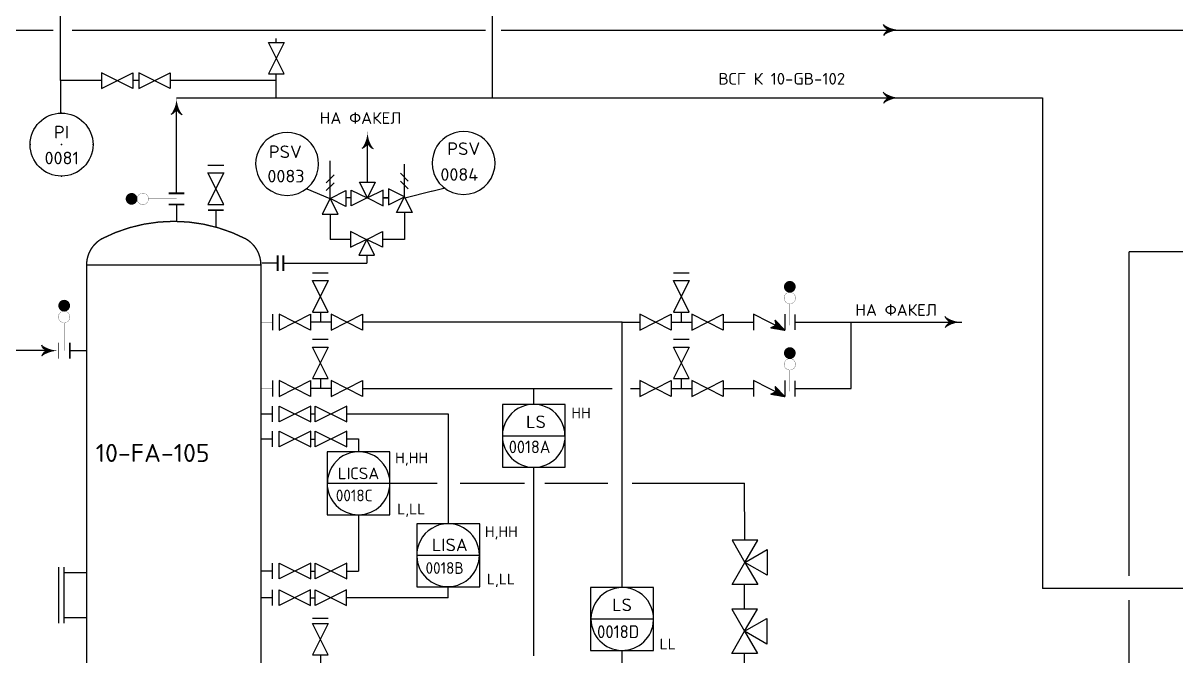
# Model space of a CAD drawing. Extents: x 230 to 652, y 120 to 276.
# Drawn here: x 239.59 to 252.41, y 133.96 to 140.99 of the extents above; entities that cross this region are included whole.
import ezdxf
from ezdxf.enums import TextEntityAlignment as Align

# ---------------------------------------------------------------- set-up
doc = ezdxf.new("R2010")
doc.units = 0
doc.header["$MEASUREMENT"] = 0
doc.linetypes.add('DASH', pattern=[0.15625, 0.09375, -0.0625])
doc.linetypes.add('SDASH', pattern=[0.09375, 0.046875, -0.046875])
doc.layers.get('0').update_dxf_attribs({"linetype": 'CONTINUOUS'})
for name, color, linetype in [('IN-ATTRIBS', 7, 'CONTINUOUS'), ('IN-INSTRUMENT', 7, 'SDASH'), ('IN-MIN-PROC', 7, 'CONTINUOUS')]:
    doc.layers.add(name, color=color, linetype=linetype)
doc.styles.add('ATTRIBS', font='SIMPLEX', dxfattribs={"width": 0.8, "height": 0.125})
doc.styles.add('NARROW', font='simplex', dxfattribs={"width": 0.75, "height": 0.1})
doc.styles.add('S1', font='SIMPLEX.shx')
doc.styles.add('SIMPLEX', font='SIMPLEX')

# ---------------------------------------------------------------- blocks, each defined once
blk = doc.blocks.new('BUBTEXT')
at = {"layer": 'IN-ATTRIBS'}
for p in [(0, 0.25), (-0.25, 0), (0, 0), (0.25, 0), (0, -0.25)]:
    blk.add_point(p, dxfattribs=at)
at = {"layer": 'IN-ATTRIBS', "flags": 1}
for tag, style, width, p in [('IDNUM', 'ATTRIBS', 0.8, (0.0087, 0.5838)), ('DWGNO', 'ATTRIBS', 0.8, (0.0029, 0.4474)), ('FILENO', 'ATTRIBS', 0.8, (-0.003, 0.3111)), ('LOC', 'ATTRIBS', 0.8, (-0.0799, -0.422)), ('SIG', 'ATTRIBS', 0.8, (-0.0872, -0.5633)), ('INSTALL', 'ATTRIBS', 0.8, (-0.0872, -0.6994)), ('SERV', 'ATTRIBS', 0.8, (-0.0834, -0.8376)), ('DATE', 'ATTRIBS', 0.8, (-0.0881, -0.9694)), ('DES', 'NARROW', 0.75, (-0.0866, -1.1017)), ('CSYS', 'NARROW', 0.75, (-0.0866, -1.2425))]:
    blk.add_attdef(tag, text='', height=0.1, dxfattribs=dict(at, style=style, width=width)).set_placement(p, align=Align.CENTER)
at = {"layer": 'IN-ATTRIBS', "style": 'ATTRIBS', "flags": 1}
blk.add_attdef('SYSCDI', text='', height=0.1, dxfattribs=at).set_placement((-0.3125, 0.3125), align=Align.RIGHT)
at = {"layer": 'IN-ATTRIBS', "style": 'S1'}
for tag, p in [('XT', (0.3241, 0.2568)), ('A1', (0.3233, 0.1153)), ('A2', (0.3233, -0.0347)), ('A3', (0.3233, -0.1847)), ('RES', (0.3233, -0.3422))]:
    blk.add_attdef(tag, p, '', height=0.1, dxfattribs=at)
at = {"layer": 'IN-ATTRIBS', "style": 'ATTRIBS'}
blk.add_attdef('SYSCDV', text='', height=0.1, dxfattribs=at).set_placement((-0.3125, 0.1411), align=Align.RIGHT)
at = {"layer": 'IN-ATTRIBS', "style": 'S1'}
for tag, p in [('INSTTYPE', (-0.0002, 0.0499)), ('TAGNUM', (0.0019, -0.1561)), ('MD', (0.4017, -0.5655)), ('SZ', (0.4017, -0.6963))]:
    blk.add_attdef(tag, text='', height=0.1, dxfattribs=at).set_placement(p, align=Align.CENTER)
blk = doc.blocks.new('SOLENOID')
at = {"linetype": 'Continuous'}
for points in [[(247.52, 134.72), (247.662, 134.966), (247.377, 134.966)], [(247.52, 134.72), (247.766, 134.862), (247.766, 134.577)], [(247.52, 134.72), (247.662, 134.473), (247.377, 134.473)]]:
    blk.add_lwpolyline(points, close=True, dxfattribs=at)

msp = doc.modelspace()

# ---------------------------------------------------------------- hatches: boundary and pattern name
h = msp.add_hatch()
h.set_pattern_fill('ANSI31', color=2, scale=0.0014, style=0)
h.set_pattern_definition([(45, (-496.36873882, 117.12578942), (-0.000123743686708, 0.000123743686708), [])])
edge = h.paths.add_edge_path()
edge.add_line((248.061, 137.582), (247.953, 137.692))
edge.add_line((247.906, 137.607), (248.059, 137.58))
edge.add_line((247.962, 137.631), (247.906, 137.607))
edge.add_line((247.953, 137.692), (247.962, 137.631))
h = msp.add_hatch()
h.set_pattern_fill('ANSI31', color=2, scale=0.0014, style=0)
h.set_pattern_definition([(45, (-496.36873882, 116.3882439), (-0.000123743686708, 0.000123743686708), [])])
edge = h.paths.add_edge_path()
edge.add_line((248.061, 136.845), (247.953, 136.955))
edge.add_line((247.906, 136.87), (248.059, 136.842))
edge.add_line((247.962, 136.893), (247.906, 136.87))
edge.add_line((247.953, 136.955), (247.962, 136.893))

# ---------------------------------------------------------------- linework, layer by layer
at = {"color": 5, "linetype": 'Continuous'}
for p, q in [((244.806, 145.415), (244.805, 140.165)), ((239.319, 140.915), (239.922, 140.915)), ((240.135, 140.915), (244.482, 140.915)), ((242.403, 140.78), (242.403, 140.822)), ((244.482, 140.915), (244.729, 140.915)), ((244.905, 140.915), (245.626, 140.915)), ((245.611, 140.915), (247.134, 140.915)), ((247.134, 140.915), (252.514, 140.915)), ((242.403, 140.165), (242.403, 140.43)), ((240.458, 140.355), (240.003, 140.356)), ((240.874, 140.355), (240.808, 140.355)), ((242.402, 140.355), (241.224, 140.355)), ((243.418, 139.234), (243.418, 139.663)), ((243.238, 139.051), (243.177, 139.051)), ((243.592, 139.051), (243.653, 139.051)), ((243.828, 138.887), (243.828, 138.589)), ((243.002, 138.869), (243.002, 138.589)), ((243.23, 138.589), (243.002, 138.589)), ((243.828, 138.589), (243.584, 138.589)), ((243.409, 138.414), (243.409, 138.325)), ((251.889, 134.848), (251.889, 138.453)), ((252.933, 138.453), (251.889, 138.453)), ((242.482, 138.325), (243.409, 138.325)), ((243.013, 137.67), (242.785, 137.67)), ((246.25, 137.67), (243.363, 137.67)), ((246.25, 137.67), (246.447, 137.67)), ((246.797, 137.67), (247.025, 137.67)), ((247.375, 137.67), (247.711, 137.67)), ((248.171, 137.669), (250.03, 137.67)), ((248.797, 136.931), (248.797, 137.669)), ((243.013, 136.932), (242.785, 136.932)), ((243.363, 136.932), (245.268, 136.932)), ((245.268, 136.932), (246.138, 136.932)), ((245.268, 136.756), (245.268, 136.932)), ((246.342, 136.932), (246.447, 136.932)), ((246.797, 136.933), (247.025, 136.933)), ((247.375, 136.932), (247.711, 136.932)), ((248.171, 136.932), (248.797, 136.932)), ((242.786, 136.649), (242.837, 136.649)), ((242.786, 136.37), (242.837, 136.37)), ((242.786, 134.902), (242.837, 134.902)), ((242.785, 134.607), (242.836, 134.607)), ((251.889, 128.988), (251.889, 134.578))]:
    msp.add_line(p, q, dxfattribs=at)
at = {"color": 7, "linetype": 'Continuous'}
for p, q in [((240.003, 140.355), (240.003, 141.847)), ((240.003, 140.355), (240.003, 139.992)), ((243.653, 139.051), (243.592, 139.051))]:
    msp.add_line(p, q, dxfattribs=at)
for p, q in [((240.633, 140.355), (240.633, 140.355)), ((241.05, 140.355), (241.049, 140.355)), ((243.318, 136.229), (243.318, 136.229)), ((243.668, 135.879), (244.194, 135.879)), ((244.449, 135.879), (245.166, 135.879)), ((245.389, 135.879), (246.091, 135.879)), ((246.362, 135.879), (247.613, 135.879)), ((247.613, 132.861), (247.613, 133.988))]:
    msp.add_line(p, q)
at = {"color": 3, "linetype": 'Continuous'}
for p, q in [((241.294, 140.165), (245.703, 140.165)), ((245.611, 140.165), (250.692, 140.165)), ((250.607, 140.165), (250.927, 140.165)), ((250.927, 140.165), (250.927, 134.71)), ((241.294, 139.103), (241.294, 140.04)), ((239.857, 137.353), (237.463, 137.353)), ((251.438, 134.71), (250.927, 134.71)), ((252.806, 134.71), (251.438, 134.71))]:
    msp.add_line(p, q, dxfattribs=at)
at = {"color": 2}
for p, q in [((241.644, 139.415), (241.819, 139.415)), ((243.002, 139.044), (243.002, 139.463)), ((243.828, 139.062), (243.828, 139.425)), ((242.959, 139.219), (243.046, 139.307)), ((243.872, 139.237), (243.784, 139.325)), ((242.959, 139.132), (243.046, 139.219)), ((243.238, 139.138), (243.413, 139.051)), ((243.238, 138.963), (243.238, 139.138)), ((243.417, 139.051), (243.33, 139.226)), ((243.33, 139.226), (243.505, 139.226)), ((243.505, 139.226), (243.417, 139.051)), ((243.592, 139.138), (243.417, 139.051)), ((243.592, 138.963), (243.592, 139.138)), ((243.653, 139.15), (243.653, 138.975)), ((243.828, 139.062), (243.653, 139.15)), ((243.872, 139.15), (243.784, 139.237)), ((243.002, 139.044), (242.915, 138.869)), ((243.002, 139.044), (243.177, 139.132)), ((243.09, 138.869), (243.002, 139.044)), ((243.177, 138.957), (243.002, 139.044)), ((243.177, 139.132), (243.177, 138.957)), ((243.413, 139.051), (243.238, 138.963)), ((243.417, 139.051), (243.592, 138.963)), ((243.653, 138.975), (243.828, 139.062)), ((243.741, 138.887), (243.828, 139.062)), ((243.828, 139.062), (243.916, 138.887)), ((243.916, 138.887), (243.741, 138.887)), ((242.915, 138.869), (243.09, 138.869)), ((243.405, 138.589), (243.23, 138.677)), ((243.23, 138.677), (243.23, 138.502)), ((243.409, 138.589), (243.584, 138.677)), ((243.584, 138.677), (243.584, 138.502)), ((243.23, 138.502), (243.405, 138.589)), ((243.409, 138.589), (243.322, 138.414)), ((243.584, 138.502), (243.409, 138.589)), ((243.497, 138.414), (243.409, 138.589)), ((243.322, 138.414), (243.497, 138.414)), ((242.807, 138.218), (242.982, 138.218)), ((246.82, 138.218), (246.995, 138.218)), ((242.435, 137.582), (242.785, 137.757)), ((242.785, 137.582), (242.435, 137.757)), ((242.435, 137.757), (242.435, 137.582)), ((242.785, 137.757), (242.785, 137.582)), ((242.895, 137.781), (242.895, 137.675)), ((246.797, 137.582), (246.447, 137.757)), ((246.447, 137.757), (246.447, 137.582)), ((246.447, 137.582), (246.797, 137.757)), ((246.797, 137.757), (246.797, 137.582)), ((246.907, 137.781), (246.907, 137.675)), ((247.711, 137.757), (247.711, 137.582)), ((248.061, 137.582), (247.711, 137.757)), ((248.061, 137.757), (248.061, 137.582)), ((248.171, 137.755), (248.171, 137.583)), ((248.171, 137.728), (248.171, 137.607)), ((247.962, 137.631), (247.906, 137.607)), ((247.906, 137.607), (248.059, 137.58)), ((247.953, 137.692), (247.962, 137.631)), ((248.061, 137.582), (247.953, 137.692)), ((242.807, 137.481), (242.982, 137.481)), ((246.82, 137.481), (246.995, 137.481)), ((242.435, 136.845), (242.785, 137.02)), ((242.785, 136.845), (242.435, 137.02)), ((242.435, 137.02), (242.435, 136.845)), ((242.785, 137.02), (242.785, 136.845)), ((242.895, 137.043), (242.895, 136.938)), ((246.797, 136.845), (246.447, 137.02)), ((246.447, 137.02), (246.447, 136.845)), ((246.447, 136.845), (246.797, 137.02)), ((246.797, 137.02), (246.797, 136.845)), ((246.907, 137.043), (246.907, 136.938)), ((248.061, 136.845), (247.711, 137.02)), ((247.711, 137.02), (247.711, 136.845)), ((248.061, 136.845), (247.953, 136.955)), ((247.953, 136.955), (247.962, 136.893)), ((248.061, 137.02), (248.061, 136.845)), ((248.171, 137.018), (248.171, 136.845)), ((248.171, 136.99), (248.171, 136.87)), ((247.962, 136.893), (247.906, 136.87)), ((247.906, 136.87), (248.059, 136.842)), ((242.436, 136.737), (242.786, 136.562)), ((242.436, 136.562), (242.436, 136.737)), ((242.786, 136.737), (242.436, 136.562)), ((242.786, 136.562), (242.786, 136.737)), ((243.187, 136.737), (242.837, 136.562)), ((242.837, 136.562), (242.837, 136.737)), ((242.837, 136.737), (243.187, 136.562)), ((243.187, 136.562), (243.187, 136.737)), ((242.436, 136.458), (242.786, 136.283)), ((242.436, 136.283), (242.436, 136.458)), ((242.786, 136.458), (242.436, 136.283)), ((242.786, 136.283), (242.786, 136.458)), ((243.187, 136.458), (242.837, 136.283)), ((242.837, 136.283), (242.837, 136.458)), ((242.837, 136.458), (243.187, 136.283)), ((243.187, 136.283), (243.187, 136.458)), ((242.436, 134.99), (242.786, 134.815)), ((242.436, 134.815), (242.436, 134.99)), ((242.786, 134.99), (242.436, 134.815)), ((242.786, 134.815), (242.786, 134.99)), ((243.187, 134.99), (242.837, 134.815)), ((242.837, 134.815), (242.837, 134.99)), ((242.837, 134.99), (243.187, 134.815)), ((243.187, 134.815), (243.187, 134.99)), ((242.785, 134.695), (242.435, 134.52)), ((242.435, 134.52), (242.435, 134.695)), ((242.435, 134.695), (242.785, 134.52)), ((242.785, 134.52), (242.785, 134.695)), ((242.836, 134.695), (243.186, 134.52)), ((242.836, 134.52), (242.836, 134.695)), ((243.186, 134.695), (242.836, 134.52)), ((243.186, 134.52), (243.186, 134.695)), ((242.807, 134.381), (242.982, 134.381)), ((242.895, 133.971), (242.895, 133.866))]:
    msp.add_line(p, q, dxfattribs=at)
at = {"color": 6, "linetype": 'Continuous'}
for p, q in [((240.294, 138.306), (242.232, 138.306)), ((242.419, 138.325), (242.242, 138.325)), ((242.362, 137.757), (242.362, 137.582)), ((242.362, 137.02), (242.362, 136.845)), ((242.357, 136.737), (242.357, 136.562)), ((242.357, 136.458), (242.357, 136.283)), ((242.357, 134.99), (242.357, 134.815)), ((242.357, 134.695), (242.357, 134.52))]:
    msp.add_line(p, q, dxfattribs=at)
at = {"color": 5}
for p, q in [((246.25, 136.751), (246.25, 137.67)), ((246.25, 134.72), (246.25, 136.751)), ((243.187, 136.65), (244.316, 136.65)), ((244.316, 136.65), (244.316, 135.432)), ((243.187, 136.371), (243.318, 136.371)), ((243.318, 136.371), (243.318, 136.229)), ((245.268, 133.962), (245.268, 136.056)), ((243.318, 135.529), (243.318, 134.902)), ((243.187, 134.902), (243.318, 134.902)), ((244.316, 134.607), (244.316, 134.734)), ((244.316, 134.607), (243.186, 134.607)), ((246.25, 133.161), (246.25, 134.02))]:
    msp.add_line(p, q, dxfattribs=at)
at = {"linetype": 'Continuous'}
for p, q in [((244.918, 136.406), (245.618, 136.406)), ((242.968, 135.879), (243.668, 135.879)), ((247.616, 135.246), (247.613, 135.879)), ((243.966, 135.079), (244.666, 135.079)), ((247.613, 134.481), (247.613, 134.752)), ((245.9, 134.37), (246.6, 134.37))]:
    msp.add_line(p, q, dxfattribs=at)
at = {"color": 5, "linetype": 'Continuous'}
for points in [[(249.22, 140.917, -0.206864), (249.157, 140.98)], [(249.22, 140.917, 0.206864), (249.157, 140.855)], [(243.418, 139.663, -0.206864), (243.356, 139.601)], [(243.418, 139.663, 0.206864), (243.481, 139.601)], [(249.905, 137.67, -0.206864), (249.843, 137.732)], [(249.905, 137.67, 0.206864), (249.843, 137.607)], [(239.857, 137.353, -0.206864), (239.794, 137.415)], [(239.857, 137.353, 0.206864), (239.794, 137.29)]]:
    msp.add_lwpolyline(points, format="xyb", dxfattribs=at)
at = {"color": 2, "linetype": 'Continuous'}
for points in [[(242.491, 140.43), (242.316, 140.78), (242.491, 140.78), (242.316, 140.43)], [(240.458, 140.267), (240.808, 140.442), (240.808, 140.267), (240.458, 140.442)], [(240.874, 140.267), (241.224, 140.442), (241.224, 140.267), (240.874, 140.442)]]:
    msp.add_lwpolyline(points, close=True, dxfattribs=at)
at = {"color": 3, "linetype": 'Continuous'}
for points in [[(249.22, 140.164, -0.206864), (249.157, 140.226)], [(249.22, 140.164, 0.206864), (249.157, 140.101)], [(241.294, 140.04, -0.206864), (241.232, 139.978)], [(241.294, 140.04, 0.206864), (241.357, 139.978)]]:
    msp.add_lwpolyline(points, format="xyb", dxfattribs=at)
at = {"color": 2}
for points in [[(241.819, 138.978), (241.644, 139.328), (241.819, 139.328), (241.644, 138.978)], [(242.982, 137.781), (242.807, 138.131), (242.982, 138.131), (242.807, 137.781)], [(246.995, 137.781), (246.82, 138.131), (246.995, 138.131), (246.82, 137.781)], [(243.013, 137.582), (243.363, 137.757), (243.363, 137.582), (243.013, 137.757)], [(247.025, 137.582), (247.375, 137.757), (247.375, 137.582), (247.025, 137.757)], [(242.982, 137.043), (242.807, 137.393), (242.982, 137.393), (242.807, 137.043)], [(246.995, 137.043), (246.82, 137.393), (246.995, 137.393), (246.82, 137.043)], [(243.013, 136.845), (243.363, 137.02), (243.363, 136.845), (243.013, 137.02)], [(247.025, 136.845), (247.375, 137.02), (247.375, 136.845), (247.025, 137.02)], [(242.982, 133.971), (242.807, 134.321), (242.982, 134.321), (242.807, 133.971)]]:
    msp.add_lwpolyline(points, close=True, dxfattribs=at)
for points, const_width in [([(240.794, 139.008, 1), (240.794, 139.073, 1)], 0.065), ([(240.919, 138.977, 1), (240.919, 139.104, 1)], 0.0025), ([(248.083, 138.063, 1), (248.148, 138.063, 1)], 0.065), ([(248.052, 137.938, 1), (248.179, 137.938, 1)], 0.0025), ([(240.012, 137.853, 1), (240.077, 137.853, 1)], 0.065), ([(239.98, 137.728, 1), (240.108, 137.728, 1)], 0.0025), ([(248.083, 137.326, 1), (248.148, 137.326, 1)], 0.065), ([(248.052, 137.201, 1), (248.179, 137.201, 1)], 0.0025)]:
    msp.add_lwpolyline(points, format="xyb", close=True, dxfattribs=dict(at, const_width=const_width))
for points, const_width in [([(240.982, 139.04), (241.294, 139.04)], 0.005), ([(241.207, 139.103), (241.382, 139.103)], 0.021), ([(242.482, 138.412), (242.482, 138.237)], 0.021), ([(248.116, 137.876), (248.116, 137.636)], 0.005), ([(240.044, 137.665), (240.044, 137.353)], 0.005), ([(239.982, 137.265), (239.982, 137.44)], 0.007), ([(248.116, 137.138), (248.116, 136.899)], 0.005)]:
    msp.add_lwpolyline(points, dxfattribs=dict(at, const_width=const_width))
at = {"color": 6, "linetype": 'Continuous'}
for points, const_width in [([(241.207, 138.978), (241.382, 138.978)], 0.021), ([(241.294, 138.79), (241.294, 138.978)], 0.015), ([(241.644, 138.915), (241.819, 138.915)], 0.021), ([(241.732, 138.728), (241.732, 138.915)], 0.015), ([(242.419, 138.412), (242.419, 138.237)], 0.021), ([(242.357, 137.67), (242.232, 137.67)], 0.005), ([(240.107, 137.265), (240.107, 137.44)], 0.021), ([(240.294, 137.353), (240.107, 137.353)], 0.015), ([(242.362, 136.932), (242.232, 136.932)], 0.005), ([(242.233, 136.649), (242.357, 136.649)], 0.015), ([(242.233, 136.37), (242.357, 136.37)], 0.015), ([(239.982, 134.322), (239.982, 134.947)], 0.015), ([(240.044, 134.322), (240.044, 134.947)], 0.015), ([(242.233, 134.902), (242.357, 134.902)], 0.015), ([(240.294, 134.884), (240.044, 134.884)], 0.015), ([(242.233, 134.607), (242.357, 134.607)], 0.015), ([(240.294, 134.384), (240.044, 134.384)], 0.015)]:
    msp.add_lwpolyline(points, dxfattribs=dict(at, const_width=const_width))
at = {"color": 6, "linetype": 'Continuous', "const_width": 0.015}
msp.add_lwpolyline([(242.232, 138.306, 0.267949), (242.064, 138.596, 0.242718), (240.461, 138.596, 0.267949), (240.294, 138.306), (240.294, 133.15, 0.267949), (240.461, 132.86, 0.242718), (242.064, 132.86, 0.267949), (242.232, 133.15)], format="xyb", close=True, dxfattribs=at)
for points in [[(245.618, 136.352), (245.618, 136.756), (244.918, 136.756), (244.918, 136.352)], [(244.918, 136.352), (244.918, 136.056), (245.618, 136.056), (245.618, 136.352)], [(243.668, 135.825), (243.668, 136.229), (242.968, 136.229), (242.968, 135.825)], [(242.968, 135.825), (242.968, 135.529), (243.668, 135.529), (243.668, 135.825)], [(244.666, 135.025), (244.666, 135.429), (243.966, 135.429), (243.966, 135.025)], [(243.966, 135.025), (243.966, 134.729), (244.666, 134.729), (244.666, 135.025)], [(246.6, 134.316), (246.6, 134.72), (245.9, 134.72), (245.9, 134.316)], [(245.9, 134.316), (245.9, 134.02), (246.6, 134.02), (246.6, 134.316)]]:
    msp.add_lwpolyline(points)
at = {"linetype": 'Continuous'}
for points in [[(247.613, 134.235), (247.755, 134.481), (247.471, 134.481)], [(247.613, 134.235), (247.86, 134.377), (247.86, 134.092)], [(247.613, 134.235), (247.755, 133.988), (247.471, 133.988)]]:
    msp.add_lwpolyline(points, close=True, dxfattribs=at)
msp.add_circle((240.015, 139.643), 0.35)
for centre, radius, start, end in [((242.524, 139.429), 0.35, 351.1529, 188.8471), ((244.487, 139.439), 0.35, 351.1529, 188.8471), ((242.524, 139.429), 0.35, 188.8471, 351.1529), ((244.487, 139.439), 0.35, 188.8471, 351.1529), ((245.266, 136.408), 0.348, 359.6296, 180.3704), ((245.268, 136.406), 0.35, 180, 360), ((243.32, 135.881), 0.348, 359.6576, 180.3424), ((243.318, 135.879), 0.35, 180, 360), ((244.314, 135.081), 0.348, 359.6836, 182.4933), ((244.314, 135.078), 0.348, 181.9776, 0.1993), ((246.252, 134.372), 0.348, 357.5067, 180.3164), ((246.252, 134.369), 0.348, 179.8007, 358.0224)]:
    msp.add_arc(centre, radius, start, end)
at = {"color": 5, "linetype": 'Continuous'}
for points in [[(249.191, 140.959), (249.165, 140.964), (249.157, 140.98)], [(249.228, 140.941), (249.176, 140.949), (249.191, 140.959), (249.165, 140.964)], [(249.266, 140.929), (249.189, 140.936), (249.228, 140.941), (249.176, 140.949)], [(249.305, 140.921), (249.204, 140.925), (249.266, 140.929), (249.189, 140.936)], [(249.191, 140.876), (249.165, 140.871), (249.157, 140.855)], [(249.228, 140.893), (249.176, 140.886), (249.191, 140.876), (249.165, 140.871)], [(249.266, 140.906), (249.189, 140.899), (249.228, 140.893), (249.176, 140.886)], [(249.305, 140.914), (249.204, 140.909), (249.266, 140.906), (249.189, 140.899)], [(249.345, 140.917), (249.22, 140.917), (249.305, 140.921), (249.204, 140.925)], [(249.345, 140.917), (249.22, 140.917), (249.305, 140.914), (249.204, 140.909)], [(243.418, 139.788), (243.418, 139.663), (243.415, 139.748), (243.41, 139.647)], [(243.418, 139.788), (243.418, 139.663), (243.422, 139.748), (243.426, 139.647)], [(243.394, 139.671), (243.387, 139.619), (243.377, 139.635), (243.372, 139.609)], [(243.407, 139.709), (243.4, 139.632), (243.394, 139.671), (243.387, 139.619)], [(243.415, 139.748), (243.41, 139.647), (243.407, 139.709), (243.4, 139.632)], [(243.422, 139.748), (243.426, 139.647), (243.43, 139.709), (243.437, 139.632)], [(243.43, 139.709), (243.437, 139.632), (243.442, 139.671), (243.45, 139.619)], [(243.442, 139.671), (243.45, 139.619), (243.46, 139.635), (243.465, 139.609)], [(243.377, 139.635), (243.372, 139.609), (243.356, 139.601)], [(243.46, 139.635), (243.465, 139.609), (243.481, 139.601)], [(249.877, 137.711), (249.851, 137.716), (249.843, 137.732)], [(249.877, 137.628), (249.851, 137.623), (249.843, 137.607)], [(249.913, 137.694), (249.861, 137.701), (249.877, 137.711), (249.851, 137.716)], [(249.913, 137.646), (249.861, 137.638), (249.877, 137.628), (249.851, 137.623)], [(249.951, 137.681), (249.874, 137.688), (249.913, 137.694), (249.861, 137.701)], [(249.951, 137.658), (249.874, 137.651), (249.913, 137.646), (249.861, 137.638)], [(249.99, 137.673), (249.889, 137.678), (249.951, 137.681), (249.874, 137.688)], [(249.99, 137.666), (249.889, 137.662), (249.951, 137.658), (249.874, 137.651)], [(250.03, 137.67), (249.905, 137.67), (249.99, 137.673), (249.889, 137.678)], [(250.03, 137.67), (249.905, 137.67), (249.99, 137.666), (249.889, 137.662)], [(239.828, 137.394), (239.802, 137.399), (239.794, 137.415)], [(239.864, 137.377), (239.813, 137.384), (239.828, 137.394), (239.802, 137.399)], [(239.902, 137.364), (239.826, 137.372), (239.864, 137.377), (239.813, 137.384)], [(239.902, 137.341), (239.826, 137.334), (239.864, 137.329), (239.813, 137.321)], [(239.942, 137.356), (239.84, 137.361), (239.902, 137.364), (239.826, 137.372)], [(239.942, 137.35), (239.84, 137.345), (239.902, 137.341), (239.826, 137.334)], [(239.982, 137.353), (239.857, 137.353), (239.942, 137.356), (239.84, 137.361)], [(239.982, 137.353), (239.857, 137.353), (239.942, 137.35), (239.84, 137.345)], [(239.828, 137.312), (239.802, 137.307), (239.794, 137.29)], [(239.864, 137.329), (239.813, 137.321), (239.828, 137.312), (239.802, 137.307)]]:
    msp.add_solid(points, dxfattribs=at)
at = {"color": 3, "linetype": 'Continuous'}
for points in [[(241.294, 140.165), (241.294, 140.04), (241.291, 140.125), (241.286, 140.024)], [(241.294, 140.165), (241.294, 140.04), (241.297, 140.125), (241.302, 140.024)], [(249.191, 140.205), (249.165, 140.21), (249.157, 140.226)], [(249.228, 140.188), (249.176, 140.195), (249.191, 140.205), (249.165, 140.21)], [(249.266, 140.175), (249.189, 140.182), (249.228, 140.188), (249.176, 140.195)], [(249.305, 140.167), (249.204, 140.172), (249.266, 140.175), (249.189, 140.182)], [(249.305, 140.16), (249.204, 140.155), (249.266, 140.152), (249.189, 140.145)], [(249.345, 140.164), (249.22, 140.164), (249.305, 140.167), (249.204, 140.172)], [(249.345, 140.164), (249.22, 140.164), (249.305, 140.16), (249.204, 140.155)], [(241.27, 140.048), (241.263, 139.997), (241.253, 140.012), (241.248, 139.986)], [(241.283, 140.086), (241.276, 140.009), (241.27, 140.048), (241.263, 139.997)], [(241.291, 140.125), (241.286, 140.024), (241.283, 140.086), (241.276, 140.009)], [(241.297, 140.125), (241.302, 140.024), (241.306, 140.086), (241.313, 140.009)], [(241.306, 140.086), (241.313, 140.009), (241.318, 140.048), (241.326, 139.997)], [(241.318, 140.048), (241.326, 139.997), (241.335, 140.012), (241.34, 139.986)], [(249.191, 140.122), (249.165, 140.117), (249.157, 140.101)], [(249.228, 140.139), (249.176, 140.132), (249.191, 140.122), (249.165, 140.117)], [(249.266, 140.152), (249.189, 140.145), (249.228, 140.139), (249.176, 140.132)], [(241.253, 140.012), (241.248, 139.986), (241.232, 139.978)], [(241.335, 140.012), (241.34, 139.986), (241.357, 139.978)]]:
    msp.add_solid(points, dxfattribs=at)
at = {"layer": 'IN-MIN-PROC', "color": 7, "linetype": 'Continuous'}
for p, q in [((242.744, 139.15), (242.999, 139.044)), ((244.134, 139.127), (244.283, 139.164)), ((243.834, 139.053), (244.141, 139.128))]:
    msp.add_line(p, q, dxfattribs=at)

# ---------------------------------------------------------------- block references
at = {"linetype": 'Continuous'}
msp.add_blockref('SOLENOID', (0.096, 0.279), dxfattribs=at)
at = {"layer": 'IN-INSTRUMENT', "color": 7, "xscale": 1.4, "yscale": 1.4, "zscale": 1.4}
msp.add_blockref('BUBTEXT', (240.015, 139.643), dxfattribs=at).add_auto_attribs({'INSTTYPE': 'PI', 'TAGNUM': '0081'})

# ---------------------------------------------------------------- texts
at = {"color": 1, "linetype": 'Continuous', "style": 'SIMPLEX'}
for s, p in [('ВСГ К 10-GB-102', (247.321, 140.31)), ('НА ФАКЕЛ', (242.886, 139.874)), ('НА ФАКЕЛ', (248.843, 137.74))]:
    msp.add_text(s, height=0.13, dxfattribs=at).set_placement(p)
at = {"color": 7, "linetype": 'Continuous', "style": 'SIMPLEX'}
for s, p in [('PSV', (244.305, 139.528)), ('PSV', (242.321, 139.494)), ('0083', (242.305, 139.223)), ('0084', (244.229, 139.241))]:
    msp.add_text(s, height=0.14, dxfattribs=at).set_placement(p)
at = {"color": 7, "linetype": 'DASH', "style": 'SIMPLEX'}
for s, height, p in [('HH', 0.12, (245.685, 136.6)), ('LS', 0.14, (245.182, 136.492)), ('H,HH', 0.12, (243.725, 136.101)), ('LIСSA', 0.13, (243.088, 135.924)), ('L,LL', 0.12, (243.748, 135.533)), ('H,HH', 0.12, (244.723, 135.281)), ('LISA', 0.14, (244.134, 135.124)), ('L,LL', 0.12, (244.746, 134.754)), ('LS', 0.14, (246.139, 134.457)), ('LL', 0.12, (246.667, 134.032))]:
    msp.add_text(s, height=height, dxfattribs=at).set_placement(p)
at = {"color": 4, "linetype": 'DASH', "style": 'S1'}
msp.add_text('10-FA-105', height=0.2, dxfattribs=at).set_placement((240.395, 136.116))
at = {"color": 7, "linetype": 'DASH', "style": 'SIMPLEX', "width": 0.9}
for s, height, p in [('0018A', 0.14, (244.99, 136.213)), ('0018C', 0.13, (243.066, 135.678)), ('0018B', 0.13, (244.064, 134.872)), ('0018D', 0.143, (245.972, 134.157))]:
    msp.add_text(s, height=height, dxfattribs=at).set_placement(p)

doc.saveas('drawing.dxf')
